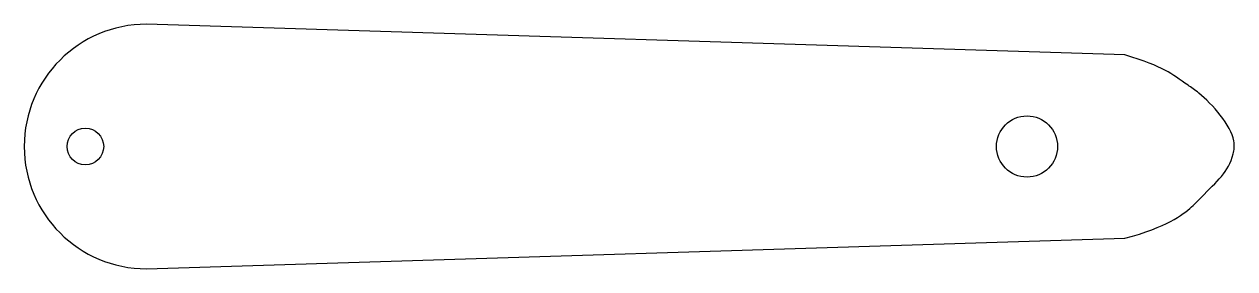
# Model space of a CAD drawing. Header units: millimetres. Extents: x -60 to 39, y -10 to 10.
import ezdxf

# ---------------------------------------------------------------- set-up
doc = ezdxf.new("R2010")
doc.units = ezdxf.units.MM

msp = doc.modelspace()

# ---------------------------------------------------------------- linework, layer by layer
at = {"color": 7, "linetype": 'Continuous', "lineweight": 25}
for p, q in [((30, 7.5), (-50, 10)), ((-50, -10), (30, -7.5))]:
    msp.add_line(p, q, dxfattribs=at)
for centre, radius in [((22, 0), 2.5), ((-55, 0), 1.5)]:
    msp.add_circle(centre, radius, dxfattribs=at)
msp.add_arc((-50, 0), 10, 90, 270, dxfattribs=at)
msp.add_open_spline([(30, -7.5), (33.433, -6.591), (35.348, -5.109), (37.39, -2.925), (38.675, -1.976), (39.161, 1.186), (36.662, 4.013), (33.844, 5.888), (33.262, 6.481), (30, 7.5)], degree=3, knots=[0, 0, 0, 0, 0.090127, 0.133821, 0.403264, 0.45949, 0.639859, 0.696164, 1, 1, 1, 1], dxfattribs=at)

doc.saveas('drawing.dxf')
